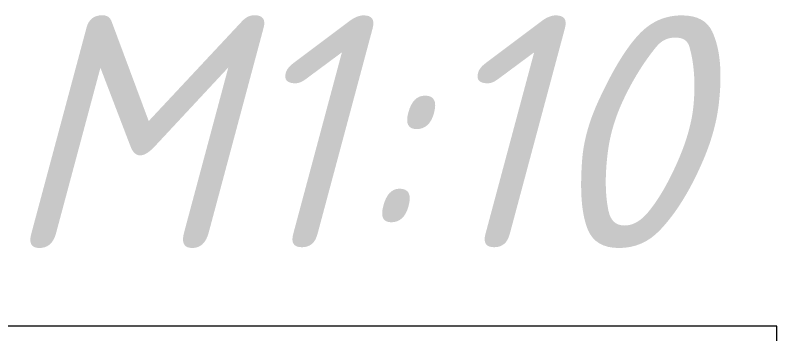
# Model space of a CAD drawing. Header units: millimetres. Extents: x 749182 to 2267578, y 70462 to 311449.
# Drawn here: x 2224713 to 2232894, y 161449 to 164872 of the extents above; entities that cross this region are included whole.
import ezdxf

# ---------------------------------------------------------------- set-up
doc = ezdxf.new("R2010")
doc.units = ezdxf.units.MM
doc.layers.add('Текст', color=7, linetype='Continuous')
doc.styles.add('GOST', font='', dxfattribs={"width": 0.8, "oblique": 10})
doc.styles.add('Юля', font='isocpeui.ttf', dxfattribs={"height": 2.8})
doc.styles.get('GOST').set_extended_font_data('GOST type A')

# ---------------------------------------------------------------- blocks, each defined once
blk = doc.blocks.new('*U773')
at = {"color": 44, "lineweight": 20, "ltscale": 10}
for p, q in [((420, 297), (0, 297)), ((420, 0), (420, 297))]:
    blk.add_line(p, q, dxfattribs=at)
at = {"color": 44, "lineweight": 13, "style": 'GOST', "oblique": 10, "width": 0.8}
for tag in ['ФОРМАТВЕРТ', 'ФОРМАТГОРИЗ']:
    blk.add_attdef(tag, (368.98, 1.6), '', height=2, dxfattribs=at)

msp = doc.modelspace()

# ---------------------------------------------------------------- block references
at = {"xscale": 20, "yscale": 20, "zscale": 20}
msp.add_blockref('*U773', (2224494.2837, 155591.344), dxfattribs=at)

# ---------------------------------------------------------------- texts
at = {"layer": 'Текст', "insert": (2228310.9793, 163620.8099), "char_height": 2500, "width": 9237.173132, "attachment_point": 5, "style": 'Юля'}
msp.add_mtext('М1:10', dxfattribs=at)

doc.saveas('drawing.dxf')
